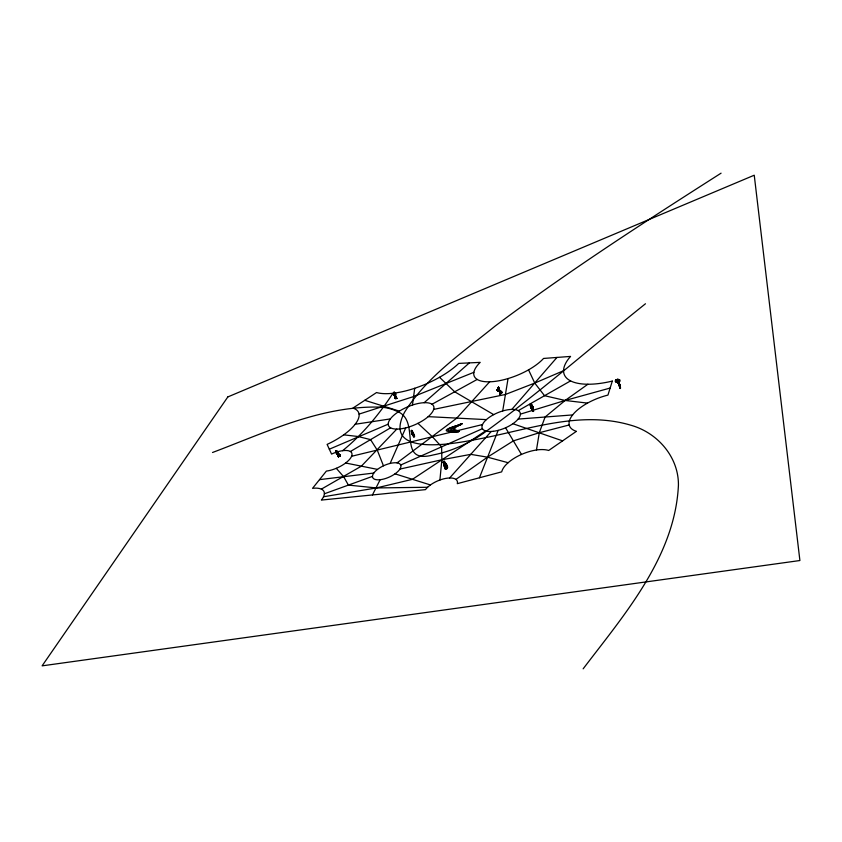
<?xml version="1.0" encoding="UTF-8"?>
<svg xmlns="http://www.w3.org/2000/svg" width="842" height="842" viewBox="0 0 842 842"><rect width="100%" height="100%" fill="white"/><g stroke="black" fill="none" stroke-linecap="round" stroke-linejoin="round"><path stroke-width="1.26" d="M447.681 467.173C447.07 468.363 447.386 465.868 445.555 466.184C445.713 464.279 444.218 462.416 443.734 462.574C443.429 462.774 445.039 463.395 443.913 462.521C442.629 462.932 443.766 460.248 444.397 463.321C442.997 460.416 444.702 462.1 444.681 462.374C443.639 465.152 446.165 465.9 444.292 461.995M619.701 384.657C620.365 389.267 620.67 388.867 619.512 385.078L618.354 381.794M446.628 464.984C448.291 466.173 443.292 464.573 445.176 468.384C444.208 469.247 444.629 463.71 444.092 461.995C446.586 471.225 442.239 457.206 444.723 462.542C443.85 462.616 444.618 461.932 443.513 461.437M445.734 463.5L445.029 462.332L445.86 464.689L445.018 462.332L445.871 465.921L447.102 466.647M500.537 394.677C499.853 394.34 500.632 395.277 500.053 392.519M499.232 390.193L497.59 389.446L498.569 387.899M335.537 450.986C336.916 451.986 335.39 450.333 335.969 451.744M443.492 461.932L443.608 463.037L443.271 461.858M499.643 391.593L500.558 394.498M336.232 452.459C336.558 449.754 339.515 455.122 336.6 452.175L336.695 451.628C338.368 454.101 335.327 452.48 336.695 451.333C336.937 455.638 335.59 448.965 337.147 453.185M336.695 451.333L336.537 452.88L337.337 452.586L337.158 453.417L340.357 455.49L337.916 453.185L338.031 455.396M620.112 388.446C620.88 388.846 620.491 387.257 619.038 382.542M620.501 387.857C618.238 381.016 620.88 387.088 620.059 387.646M620.059 387.004L620.08 386.131M337.789 454.259L337.137 452.08L337.789 454.259L337.137 452.08L336.19 452.617L338.347 453.396C344.02 459.553 335.947 451.207 337.316 454.322L336.8 452.933M619.88 385.436C619.428 381.973 617.723 382.794 618.638 381.7C617.796 383.373 614.323 381.994 615.639 380.216L617.681 379.31L619.649 379.952C621.122 382.994 613.881 383.363 615.565 380.152L617.67 379.216L619.712 379.889L619.649 381.489L618.039 382.373L619.786 385.668L618.186 381.542M337.347 452.659L336.326 452.964L337.189 452.533L336.947 451.838L336.758 453.196L338.716 456.648L336.211 451.249L336.695 453.175L337.853 452.985M444.018 462.258L444.734 463.174L444.187 465.963L446.692 465.352M445.165 463.91C443.166 466.479 446.113 464.237 444.671 463.068L444.26 465.689L444.965 465.921L445.165 468.931L444.671 463.068C444.902 467.573 442.555 459.985 444.618 465.321L444.302 466.005M394.73 395.161L393.856 394.477C392.519 395.14 396.519 395.34 393.488 394.94L393.94 393.151C395.887 394.224 396.582 394.256 394.119 392.751L393.425 394.656L394.688 394.793L393.698 393.856L393.624 394.972M500.401 394.33L499.853 394.561L499.969 392.53M532.702 407.623L533.175 410.612L531.376 407.781L533.112 411.506L532.944 409.17M501.706 392.593L499.348 389.888L497.548 389.499L499.19 390.172L497.664 388.436L499.064 388.257L497.233 390.193M531.018 405.097L530.586 403.697L530.818 406.728M532.091 405.991C534.596 409.412 530.755 402.055 530.281 405.255M412.159 431.315L412.148 433.493L412.001 432.093C410.222 425.473 413.327 439.977 411.77 431.262C412.359 439.724 413.59 428.578 412.148 433.493L412.306 434.493M617.47 380.858C617.786 382.584 618.407 382.857 618.438 381.731M446.502 466.626C444.018 463.416 446.586 465.489 447.544 466.857M533.491 410.254C533.733 412.801 530.334 404.739 532.554 409.591L532.397 407.096L532.733 408.181M445.934 466.457C449.07 467.499 446.818 467.91 445.502 465.521M445.05 464.363L444.408 464.952L444.808 463.763L444.018 462.153L445.555 466.184L447.134 465.784M444.344 463.31L444.197 462.384L444.955 463.689L444.26 465.689M500.758 393.225L499.695 390.488L500.611 393.088L499.853 394.561M445.807 465.647C445.576 469.089 446.618 467.405 445.734 464.837M497.559 389.73L497.022 389.635L497.433 390.067M533.028 406.97L530.702 404.56M439.913 480.014L441.861 459.774L441.618 446.828L432.367 436.745L417.937 423.326M336.432 451.849L336.19 452.396C336.284 454.396 338.442 452.48 337.095 453.301L337.663 453.975L337.095 452.554M618.06 382.1L618.681 382.436L618.638 381.7L618.965 382.868L617.754 381.963M496.706 390.183L498.306 389.846C497.633 386.752 499.832 389.499 498.253 390.593C498.675 388.888 498.527 388.078 497.611 389.33M498.096 389.299L497.727 388.415M531.691 405.423L532.975 407.128L532.112 406.381M394.224 393.277C394.403 390.562 393.488 394.561 394.488 392.425L394.077 392.277M395.235 397.129L395.414 395.024L395.245 398.277L395.824 398.676L394.761 398.35L395.824 398.676M411.559 432.346L412.064 434.104L411.906 430.472L411.559 432.346L411.906 430.472L411.938 431.441M501.579 392.898L500.137 391.193C502.863 394.509 502.379 391.404 499.706 390.288M443.934 462.542L444.344 461.584M498.38 387.215L497.548 389.572C499.59 386.457 498.327 386.636 497.948 389.046M412.906 432.451L412.717 433.798L414.19 436.777L412.485 434.43L413.496 433.977L412.906 432.451L412.18 433.23L411.97 432.441M532.018 407.812L532.302 408.402M445.439 468.815L445.165 467.647M393.382 393.624L393.425 394.656L393.845 393.845L393.277 393.772M412.475 405.023L414.717 388.267M444.06 462.532L444.071 461.29M497.548 389.446L497.685 390.93L499.085 390.709L497.843 390.962L497.706 390.204M499.159 388.341L497.917 388.846L498.969 388.604M502.306 392.404L501.443 392.877L502.253 392.33M500.664 392.34L499.19 390.172L497.811 390.898L499.169 390.172L497.706 388.657L498.938 388.562L497.717 389.193L498.348 388.793M619.901 387.794L618.238 382.899L620.091 388.351M536.459 449.996L539.29 432.735L545.1 417.022L565.14 400.466L587.905 384.236M393.698 393.856L396.824 398.55L395.414 395.024M502.706 410.959L508.052 378.553M337.642 452.796L336.421 451.649L336.842 452.87M411.349 430.862L412.222 431.146L411.233 430.778M498.801 388.53L497.717 389.193L498.822 388.562M532.218 406.644L530.523 404.192C530.881 403.129 530.039 404.57 530.197 405.444L531.407 408.57L530.692 406.276M336.421 451.649L336.358 452.575C337.716 450.628 335.295 452.27 336.779 453.059M498.443 387.204L497.538 389.572L498.748 387.331M446.092 466.205L444.892 464.268M444.544 466.9L443.618 463.637L444.765 464.868M338.074 454.996L338.473 456.911L337.2 452.891C335.811 452.649 336.8 450.312 336.432 452.522L336.674 451.533M395.772 396.782L394.414 395.729L394.73 395.14L394.761 398.35L394.73 395.14L395.582 395.203M413.148 434.367L413.506 433.862L413.001 435.693L413.854 436.809L413.148 434.367L413.854 436.809M445.871 464.3L445.397 463.289L445.26 464.773M445.513 464.226L445.671 463.563M444.197 462.384L444.397 461.753M444.86 466.973L445.271 465.416L447.281 468.447L446.197 468.889L446.692 468.331M496.948 390.299L497.275 390.288M395.266 396.793C395.098 393.14 395.203 396.561 396.235 398.455L395.33 395.498M498.032 390.404L500.432 392.719L499.906 394.045M446.344 465.1L445.65 464.458L446.123 466.921M499.411 391.74L499.474 390.962M336.242 452.659L336.684 451.712M499.874 394.151L500.264 392.961M445.165 468.931L445.071 466.794M445.871 467.552L445.418 463.984M618.175 382.457L618.502 381.879M531.513 408.454L530.797 405.57L533.323 411.443M444.86 464.426L444.681 465.079M500.39 393.782L500.043 394.498M444.618 462.847L444.334 461.963M444.365 462.868L444.629 462.195L445.671 463.279M479.424 477.782L498.169 430.378M336.747 451.48L336.316 452.564L336.442 451.386M618.944 383.394L619.712 384.615M498.169 388.888L497.78 389.13M498.59 387.246L497.538 389.572M336.8 451.175C336.168 449.765 336.779 451.891 336.705 450.575L335.474 451.27M338.473 456.911L338.431 456.153L338.389 456.869M447.344 467.531L446.523 466.573M390.13 463.426L405.718 427.883M444.618 465.321L443.66 463.521M616.923 380.795L616.597 381.531L616.954 380.826M531.491 405.57L531.534 404.539L532.533 406.812M445.46 468.689L444.965 467.657M380.152 479.708L372.438 494.949M497.675 389.478L498.032 389.541M337.105 452.449L336.326 452.964L337.21 452.27M497.896 389.036L498.348 388.004M530.713 407.139L531.407 408.57L531.249 407.738M336.832 451.817L336.663 452.449M412.496 434.272L412.548 432.314M340.315 456.122L340.105 455.49M446.734 468.373L446.218 468.783L447.281 468.447L444.05 464.131L444.429 465.489M443.671 461.753L444.281 461.405L444.26 462.384M618.954 383.742L618.87 385.183M413.854 434.167L412.78 433.935L414.59 436.209L413.433 433.619L412.485 434.43L412.948 435.63M532.228 406.033L531.165 404.434M396.824 398.55L394.414 395.729C396.614 394.014 393.172 398.761 395.582 398.319M532.397 409.644L533.239 411.022L532.291 410.054M445.565 467.657L446.092 467.71M447.355 467.499L447.512 466.9M532.891 409.191L533.281 409.917L532.891 409.191C534.344 411.201 532.302 410.791 533.407 410.317M392.972 393.246C378.889 414.685 362.586 434.461 342.599 450.691M444.502 461.911L444.334 461.353L443.955 461.869M619.87 386.183C617.933 384.583 619.933 384.71 619.765 385.51M393.898 393.035L394.298 392.193L393.467 393.33M337.168 453.038L337.474 453.817L337.831 453.322M583.148 668.832C624.385 614.513 675.073 556.583 678.431 485.097C678.694 456.922 657.539 432.809 631.121 425.294C577.77 409.328 523.524 431.63 471.015 440.398C449.596 444.45 382.142 455.796 404.486 412.38C426.81 376.574 462.847 352.23 495.085 326.107C567.876 271.492 644.383 222.077 721.078 173.168M412.98 432.641L412.127 432.325L412.064 434.104M395.214 393.824L393.782 392.393M556.972 357.44L511.81 409.412M489.655 381.805L456.806 418.106L397.066 462.868M445.565 465.31L445.513 463.205L444.323 462.353M533.617 411.359C532.954 410.496 532.27 411.496 532.07 409.191M449.628 477.982L491.223 431.483M396.803 429.094L361.386 466.163L321.37 489.128M498.727 388.73L497.969 389.225M335.821 451.712L336.442 451.565M616.576 380.595L616.018 381.152L616.533 380.552M445.197 465.71L444.787 466.089L446.765 468.52L444.839 466.279M497.896 390.877L499.053 390.246M498.611 390.983L500.979 392.204L500.316 390.92L501.695 392.467M499.222 388.572L498.369 389.446M443.081 462.542L443.597 463.247L444.071 462.69M469.373 362.902L424.157 402.697M501.864 392.53L501.537 392.34M445.355 464.826L445.744 467.51M336.916 452.901L338.105 453.301M645.467 303.762C591.179 347.209 538.859 393.288 482.445 433.998C467.594 443.913 450.944 451.428 433.388 454.912C395.298 464.9 422.337 420.326 396.498 411.117A108.008 42.426 -25.1 0 0 382.026 407.181C322.623 404.939 266.851 432.03 212.531 452.491M412.148 433.493L412.548 432.946M532.733 410.559L532.439 409.528M455.932 479.403L487.497 457.164L513.378 440.871L539.29 432.735L569.213 424.957M338.968 456.427L338.821 456.227M337.453 454.048L337.916 453.185M336.316 452.165L336.947 451.733L338.095 452.964M485.592 430.904L412.464 479.319L376.437 487.939L323.528 496.759M396.203 398.287L397.119 398.298M337.663 453.575L337.2 452.891L337.074 454.059M350.367 451.522L390.593 427.81M518.262 410.643L570.571 380.889M432.03 404.244L477.203 379.437M615.744 380.542L616.407 380.195M615.818 380.584L616.46 380.247M530.807 403.718L531.365 404.57L530.955 403.897M446.007 467.71L446.05 467.047M500.464 392.94L500.285 394.372M461.616 424.263L460.563 424.768A51.688 20.503 -23 0 1 458.143 425.884L455.385 427.283L454.764 429.136A7.757 3.168 -22.9 0 0 455.048 429.83L459.027 431.02M345.641 463.005L377.511 469.394A15.335 6.336 -24.2 0 1 400.708 465.016L482.455 428.683M329.317 449.207L388.225 424.168M563.572 370.701L534.754 383.068L505.432 394.466L433.651 409.412M461.826 423.705L459.985 424.484A67.223 26.428 -22.9 0 1 454.08 426.831C440.65 430.304 452.396 432.504 458.806 431.588M473.878 372.311L413.601 396.561L359.081 414.096M455.196 426.673L456.017 426.347M336.989 453.196L337.526 453.596L337.042 452.333L336.19 452.617M499.285 390.972L500.453 391.625M324.37 493.791L372.49 476.383M395.34 393.898L395.698 394.572L394.445 393.035L395.056 394.972M618.112 383.247L617.923 381.879M617.628 379.847L617.796 381.226M412.412 431.967L412.17 433.998M446.018 466.279L447.007 466.047L446.807 465.047M618.986 384.362L619.207 383.342M520.409 414.127L565.14 400.466L610.397 387.983M444.913 465.963L446.702 467.784M482.498 424.568L351.598 456.28M445.534 465.552L446.744 465.268M399.908 469.078L441.861 459.774L470.762 454.354L487.497 457.164L508.136 462.711M616.007 379.921L616.565 379.826M616.07 379.984L616.607 379.889M355.198 424.273L390.351 418.916M532.944 408.58L532.112 406.528M446.302 467.52L445.776 467.689M373.816 473.046L319.518 479.645M618.765 382.5L618.154 382.131L618.396 383.099M619.512 384.426L619.512 385.078M337.232 453.606L336.6 452.386M518.146 419.084L572.634 414.927M531.702 405.939L531.755 405.002M393.845 393.845L394.751 394.003M458.753 431.725C445.144 432.272 440.124 430.494 456.627 425.715A62.076 24.471 -22.9 0 0 461.879 423.568M427.599 487.265L376.437 487.939L348.388 485.097L343.715 476.782L336.284 468.31M394.414 395.729L394.635 394.645L394.088 394.656L394.551 395.908M458.858 431.451C448.123 432.304 446.544 428.052 457.669 425.568A54.856 21.703 -23 0 0 461.774 423.842M458.911 431.304C456.806 431.041 451.133 431.914 451.386 428.652A1.589 0.653 -23.1 0 1 452.028 428.073L457.974 425.568A65.434 25.755 -23 0 0 461.721 423.979M458.964 431.167L454.438 430.599L452.985 429.104A6.568 2.673 -23 0 1 453.122 428.41L457.448 425.957A66.455 26.144 -23 0 0 461.669 424.126M618.46 379.7L619.123 379.721M618.428 379.774L619.081 379.784M530.344 406.002L530.923 406.023L530.934 407.949M394.73 395.14L395.477 395.172M428.178 416.643L486.381 419.621M343.715 434.84L358.176 436.524L370.564 439.619L377.29 450.186L383.457 465.805M587.506 403.108L565.14 400.466L544.532 395.698L534.754 383.068L528.544 369.838M530.597 404.718L531.46 405.149M618.039 382.373L618.638 382.752M498.727 389.635L498.306 389.846M617.565 381.7L618.27 381.973L617.839 382.31M443.65 462.321L443.039 462.079M413.464 435.03L414.59 436.209L412.78 433.935M413.475 436.588L414.19 436.777L413.738 436.367M337.137 453.764L337.968 453.701L338.273 455.017M364.775 400.297L399.392 411.138M395.014 473.846L430.441 484.95M533.554 411.222L532.754 408.854M531.807 405.981L532.397 406.17M618.586 380.058L619.28 380.352M512.904 423.726L562.603 440.861M531.291 408.044L530.523 407.033M412.37 431.557L412.959 432.283M619.354 385.173L618.849 383.489L619.628 385.625M337.095 453.301L337.842 453.606M413.19 433.883L414.117 435.903M335.947 450.68L336.453 451.207M493.707 414.632L454.691 391.793L439.524 377.279M413.548 434.493L412.454 432.378M499.695 390.488L501.4 391.867M395.687 393.772L395.098 393.361L395.298 394.214M444.892 466.394L444.387 465.626L446.923 468.32M338.095 454.059L339.4 455.006M618.396 380.479L619.081 380.931M498.411 390.867L499.106 391.435M445.218 462.921L445.85 463.953M531.376 407.781L530.692 406.886M338.737 456.722L337.179 453.859M340.273 455.669L337.453 452.596M340.136 455.901L339.915 454.912M530.197 404.118L530.786 404.497M413.233 434.409L412.717 433.798L412.864 434.619M336.505 452.628L337.2 453.533M532.333 408.065L533.281 409.917M336.937 451.207L336.526 450.933M396.098 397.466L396.698 398.329M505.568 427.789L521.472 454.438M411.212 431.441L411.791 432.63L411.685 431.714M618.007 380.763L618.396 381.415M413.496 433.977L412.78 432.662L413.338 434.167M618.923 382.973L619.407 384.205M445.376 464.1L445.681 464.521M336.895 453.375L336.39 452.217M445.323 465.531L445.46 466.131M446.692 465.089L447.06 466.026M444.744 463.5L445.229 464.71M412.064 433.325L411.601 432.188L412.201 433.893M445.134 463.91L444.902 463.321M337.2 452.891L337.453 453.543M620.228 387.646L619.933 385.91M444.197 463.521L445.376 466.236M395.424 393.572L395.698 394.572M336.947 451.733L337.189 452.533M394.887 392.614L395.014 393.898M413.854 435.998L413.506 434.293M445.207 464.595L445.671 466.373M413.369 435.24L413.201 434.114L412.938 434.946M532.397 407.096L532.912 409.57M532.46 407.412L532.481 408.086M400.708 465.016A15.335 6.336 -24.2 0 1 381.931 479.445A15.335 6.336 -24.2 0 1 377.5 469.394M531.165 406.907L531.028 407.486L531.165 406.907M612.302 381.089L607.945 395.098A36.69 15.693 -20.9 0 0 573.518 413.854A36.69 15.693 -20.9 0 0 576.423 431.325L548.668 450.481A27.954 12.283 -22.2 0 0 520.872 454.712A27.954 12.283 -22.2 0 0 501.706 471.857L457.301 483.666A18.124 7.841 -23.6 0 0 445.639 478.424A18.124 7.841 -23.6 0 0 425.463 489.634L321.37 500.064A24.828 10.125 -25.5 0 0 312.55 488.328L326.38 471.088A18.808 7.462 -24.8 0 0 351.798 455.701A18.808 7.462 -24.8 0 0 331.559 454.08L327.106 444.397A42.026 15.945 -24.7 0 0 352.903 408.117L376.553 392.54A53.393 19.787 -23.2 0 0 458.701 363.407L480.161 362.376A39.816 15.398 -22 0 0 491.36 381.731A39.816 15.398 -22 0 0 543.543 358.45L570.55 356.419A60.192 24.165 -20.5 0 0 612.302 381.089M227.845 396.919L42.1 665.854L799.9 560.53L754.243 175.21L227.845 396.919M444.808 463.668L444.155 462.668L444.765 463.658M403.139 428.452A24.565 9.651 -23.5 0 0 433.609 406.076A24.565 9.651 -23.5 0 0 396.487 413.117A24.565 9.651 -23.5 0 0 403.139 428.452M493.138 431.325A20.492 8.462 -22.4 0 0 520.324 413.285A20.492 8.462 -22.4 0 0 490.097 416.769A20.492 8.462 -22.4 0 0 493.138 431.325"/></g></svg>
